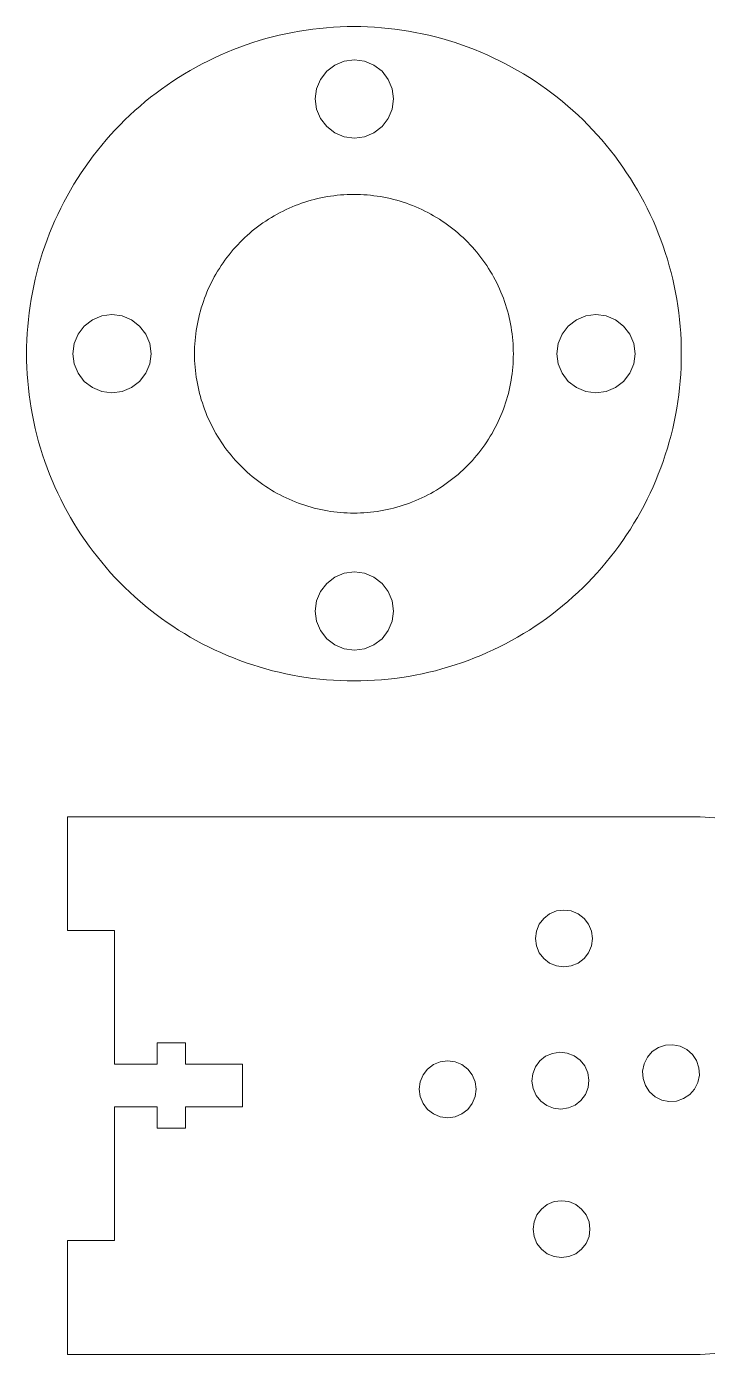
# Model space of a CAD drawing. Extents: x -21 to 705, y 870 to 3200.
# Drawn here: x 197.2 to 245.1, y 2766.6 to 2859.9 of the extents above; entities that cross this region are included whole.
import ezdxf

# ---------------------------------------------------------------- set-up
doc = ezdxf.new("R2010")
doc.units = 0
doc.layers.add('Layer0', color=7, linetype='BYLAYER', lineweight=5)

msp = doc.modelspace()

# ---------------------------------------------------------------- linework, layer by layer
at = {"layer": 'Layer0'}
for p, q in [((214.512, 2859.221), (214.046, 2859.096)), ((214.979, 2859.336), (214.512, 2859.221)), ((215.449, 2859.441), (214.979, 2859.336)), ((215.922, 2859.536), (215.449, 2859.441)), ((216.396, 2859.622), (215.922, 2859.536)), ((216.872, 2859.697), (216.396, 2859.622)), ((217.349, 2859.762), (216.872, 2859.697)), ((217.827, 2859.818), (217.349, 2859.762)), ((218.307, 2859.863), (217.827, 2859.818)), ((218.787, 2859.898), (218.307, 2859.863)), ((219.268, 2859.924), (218.787, 2859.898)), ((219.75, 2859.939), (219.268, 2859.924)), ((220.231, 2859.944), (219.75, 2859.939)), ((220.713, 2859.939), (220.231, 2859.944)), ((221.195, 2859.924), (220.713, 2859.939)), ((221.676, 2859.898), (221.195, 2859.924)), ((222.156, 2859.863), (221.676, 2859.898)), ((222.636, 2859.818), (222.156, 2859.863)), ((223.114, 2859.762), (222.636, 2859.818)), ((223.591, 2859.697), (223.114, 2859.762)), ((224.067, 2859.622), (223.591, 2859.697)), ((224.541, 2859.536), (224.067, 2859.622)), ((225.013, 2859.441), (224.541, 2859.536)), ((225.484, 2859.336), (225.013, 2859.441)), ((225.951, 2859.221), (225.484, 2859.336)), ((226.417, 2859.096), (225.951, 2859.221)), ((211.765, 2858.329), (211.319, 2858.147)), ((212.214, 2858.501), (211.765, 2858.329)), ((212.668, 2858.664), (212.214, 2858.501)), ((213.124, 2858.818), (212.668, 2858.664)), ((213.584, 2858.962), (213.124, 2858.818)), ((214.046, 2859.096), (213.584, 2858.962)), ((226.879, 2858.962), (226.417, 2859.096)), ((227.339, 2858.818), (226.879, 2858.962)), ((227.795, 2858.664), (227.339, 2858.818)), ((228.249, 2858.501), (227.795, 2858.664)), ((228.698, 2858.329), (228.249, 2858.501)), ((229.144, 2858.147), (228.698, 2858.329)), ((209.576, 2857.326), (209.151, 2857.099)), ((210.005, 2857.545), (209.576, 2857.326)), ((210.439, 2857.755), (210.005, 2857.545)), ((210.877, 2857.955), (210.439, 2857.755)), ((211.319, 2858.147), (210.877, 2857.955)), ((219.553, 2857.51), (218.89, 2857.235)), ((220.265, 2857.604), (219.553, 2857.51)), ((220.977, 2857.51), (220.265, 2857.604)), ((221.64, 2857.235), (220.977, 2857.51)), ((229.586, 2857.955), (229.144, 2858.147)), ((230.024, 2857.755), (229.586, 2857.955)), ((230.458, 2857.545), (230.024, 2857.755)), ((230.887, 2857.326), (230.458, 2857.545)), ((231.312, 2857.099), (230.887, 2857.326)), ((207.907, 2856.363), (207.503, 2856.101)), ((208.317, 2856.617), (207.907, 2856.363)), ((208.731, 2856.862), (208.317, 2856.617)), ((209.151, 2857.099), (208.731, 2856.862)), ((218.321, 2856.798), (217.884, 2856.229)), ((218.89, 2857.235), (218.321, 2856.798)), ((222.21, 2856.798), (221.64, 2857.235)), ((222.647, 2856.229), (222.21, 2856.798)), ((231.731, 2856.862), (231.312, 2857.099)), ((232.146, 2856.617), (231.731, 2856.862)), ((232.555, 2856.363), (232.146, 2856.617)), ((232.959, 2856.101), (232.555, 2856.363)), ((206.712, 2855.551), (206.326, 2855.264)), ((207.105, 2855.83), (206.712, 2855.551)), ((207.503, 2856.101), (207.105, 2855.83)), ((217.609, 2855.565), (217.515, 2854.854)), ((217.884, 2856.229), (217.609, 2855.565)), ((222.922, 2855.565), (222.647, 2856.229)), ((223.015, 2854.854), (222.922, 2855.565)), ((233.358, 2855.83), (232.959, 2856.101)), ((233.751, 2855.551), (233.358, 2855.83)), ((234.137, 2855.264), (233.751, 2855.551)), ((205.571, 2854.665), (205.203, 2854.355)), ((205.945, 2854.969), (205.571, 2854.665)), ((206.326, 2855.264), (205.945, 2854.969)), ((217.515, 2854.854), (217.609, 2854.142)), ((222.922, 2854.142), (223.015, 2854.854)), ((234.518, 2854.969), (234.137, 2855.264)), ((234.892, 2854.665), (234.518, 2854.969)), ((235.26, 2854.355), (234.892, 2854.665)), ((204.487, 2853.71), (204.139, 2853.377)), ((204.841, 2854.036), (204.487, 2853.71)), ((205.203, 2854.355), (204.841, 2854.036)), ((217.609, 2854.142), (217.884, 2853.479)), ((222.647, 2853.479), (222.922, 2854.142)), ((235.621, 2854.036), (235.26, 2854.355)), ((235.976, 2853.71), (235.621, 2854.036)), ((236.324, 2853.377), (235.976, 2853.71)), ((203.465, 2852.688), (203.139, 2852.334)), ((203.799, 2853.036), (203.465, 2852.688)), ((204.139, 2853.377), (203.799, 2853.036)), ((217.884, 2853.479), (218.321, 2852.909)), ((218.321, 2852.909), (218.89, 2852.472)), ((221.64, 2852.472), (222.21, 2852.909)), ((222.21, 2852.909), (222.647, 2853.479)), ((236.664, 2853.036), (236.324, 2853.377)), ((236.998, 2852.688), (236.664, 2853.036)), ((237.324, 2852.334), (236.998, 2852.688)), ((202.821, 2851.972), (202.51, 2851.604)), ((203.139, 2852.334), (202.821, 2851.972)), ((218.89, 2852.472), (219.553, 2852.197)), ((219.553, 2852.197), (220.265, 2852.104)), ((220.265, 2852.104), (220.977, 2852.197)), ((220.977, 2852.197), (221.64, 2852.472)), ((237.642, 2851.972), (237.324, 2852.334)), ((237.953, 2851.604), (237.642, 2851.972)), ((201.911, 2850.849), (201.624, 2850.463)), ((202.207, 2851.23), (201.911, 2850.849)), ((202.51, 2851.604), (202.207, 2851.23)), ((238.256, 2851.23), (237.953, 2851.604)), ((238.552, 2850.849), (238.256, 2851.23)), ((238.839, 2850.463), (238.552, 2850.849)), ((201.345, 2850.07), (201.074, 2849.672)), ((201.624, 2850.463), (201.345, 2850.07)), ((239.118, 2850.07), (238.839, 2850.463)), ((239.389, 2849.672), (239.118, 2850.07)), ((200.558, 2848.858), (200.313, 2848.444)), ((200.812, 2849.268), (200.558, 2848.858)), ((201.074, 2849.672), (200.812, 2849.268)), ((239.651, 2849.268), (239.389, 2849.672)), ((239.905, 2848.858), (239.651, 2849.268)), ((240.15, 2848.444), (239.905, 2848.858)), ((200.076, 2848.024), (199.849, 2847.6)), ((200.313, 2848.444), (200.076, 2848.024)), ((218.133, 2847.945), (217.903, 2847.899)), ((218.364, 2847.987), (218.133, 2847.945)), ((218.595, 2848.024), (218.364, 2847.987)), ((218.828, 2848.055), (218.595, 2848.024)), ((219.061, 2848.082), (218.828, 2848.055)), ((219.294, 2848.104), (219.061, 2848.082)), ((219.528, 2848.122), (219.294, 2848.104)), ((219.762, 2848.134), (219.528, 2848.122)), ((219.997, 2848.141), (219.762, 2848.134)), ((220.231, 2848.144), (219.997, 2848.141)), ((220.466, 2848.141), (220.231, 2848.144)), ((220.7, 2848.134), (220.466, 2848.141)), ((220.935, 2848.122), (220.7, 2848.134)), ((221.169, 2848.104), (220.935, 2848.122)), ((221.402, 2848.082), (221.169, 2848.104)), ((221.635, 2848.055), (221.402, 2848.082)), ((221.868, 2848.024), (221.635, 2848.055)), ((222.099, 2847.987), (221.868, 2848.024)), ((222.33, 2847.945), (222.099, 2847.987)), ((222.56, 2847.899), (222.33, 2847.945)), ((240.387, 2848.024), (240.15, 2848.444)), ((240.614, 2847.6), (240.387, 2848.024)), ((199.63, 2847.17), (199.42, 2846.737)), ((199.849, 2847.6), (199.63, 2847.17)), ((215.463, 2847.078), (215.252, 2846.976)), ((215.676, 2847.175), (215.463, 2847.078)), ((215.891, 2847.269), (215.676, 2847.175)), ((216.108, 2847.357), (215.891, 2847.269)), ((216.327, 2847.441), (216.108, 2847.357)), ((216.548, 2847.521), (216.327, 2847.441)), ((216.77, 2847.596), (216.548, 2847.521)), ((216.994, 2847.666), (216.77, 2847.596)), ((217.22, 2847.731), (216.994, 2847.666)), ((217.446, 2847.792), (217.22, 2847.731)), ((217.674, 2847.848), (217.446, 2847.792)), ((217.903, 2847.899), (217.674, 2847.848)), ((222.789, 2847.848), (222.56, 2847.899)), ((223.017, 2847.792), (222.789, 2847.848)), ((223.243, 2847.731), (223.017, 2847.792)), ((223.469, 2847.666), (223.243, 2847.731)), ((223.692, 2847.596), (223.469, 2847.666)), ((223.915, 2847.521), (223.692, 2847.596)), ((224.135, 2847.441), (223.915, 2847.521)), ((224.354, 2847.357), (224.135, 2847.441)), ((224.572, 2847.269), (224.354, 2847.357)), ((224.787, 2847.175), (224.572, 2847.269)), ((225, 2847.078), (224.787, 2847.175)), ((225.211, 2846.976), (225, 2847.078)), ((240.833, 2847.17), (240.614, 2847.6)), ((241.042, 2846.737), (240.833, 2847.17)), ((199.22, 2846.299), (199.029, 2845.857)), ((199.42, 2846.737), (199.22, 2846.299)), ((213.839, 2846.141), (213.648, 2846.005)), ((214.033, 2846.272), (213.839, 2846.141)), ((214.23, 2846.4), (214.033, 2846.272)), ((214.43, 2846.524), (214.23, 2846.4)), ((214.631, 2846.643), (214.43, 2846.524)), ((214.836, 2846.758), (214.631, 2846.643)), ((215.043, 2846.869), (214.836, 2846.758)), ((215.252, 2846.976), (215.043, 2846.869)), ((225.42, 2846.869), (225.211, 2846.976)), ((225.627, 2846.758), (225.42, 2846.869)), ((225.831, 2846.643), (225.627, 2846.758)), ((226.033, 2846.524), (225.831, 2846.643)), ((226.233, 2846.4), (226.033, 2846.524)), ((226.429, 2846.272), (226.233, 2846.4)), ((226.623, 2846.141), (226.429, 2846.272)), ((226.815, 2846.005), (226.623, 2846.141)), ((241.243, 2846.299), (241.042, 2846.737)), ((241.434, 2845.857), (241.243, 2846.299)), ((198.847, 2845.411), (198.674, 2844.961)), ((199.029, 2845.857), (198.847, 2845.411)), ((212.737, 2845.267), (212.565, 2845.108)), ((212.913, 2845.422), (212.737, 2845.267)), ((213.092, 2845.573), (212.913, 2845.422)), ((213.275, 2845.721), (213.092, 2845.573)), ((213.46, 2845.865), (213.275, 2845.721)), ((213.648, 2846.005), (213.46, 2845.865)), ((227.003, 2845.865), (226.815, 2846.005)), ((227.188, 2845.721), (227.003, 2845.865)), ((227.371, 2845.573), (227.188, 2845.721)), ((227.55, 2845.422), (227.371, 2845.573)), ((227.726, 2845.267), (227.55, 2845.422)), ((227.898, 2845.108), (227.726, 2845.267)), ((241.616, 2845.411), (241.434, 2845.857)), ((241.789, 2844.961), (241.616, 2845.411)), ((198.511, 2844.508), (198.357, 2844.051)), ((198.674, 2844.961), (198.511, 2844.508)), ((211.753, 2844.262), (211.602, 2844.083)), ((211.908, 2844.438), (211.753, 2844.262)), ((212.067, 2844.611), (211.908, 2844.438)), ((212.229, 2844.78), (212.067, 2844.611)), ((212.395, 2844.946), (212.229, 2844.78)), ((212.565, 2845.108), (212.395, 2844.946)), ((228.068, 2844.946), (227.898, 2845.108)), ((228.234, 2844.78), (228.068, 2844.946)), ((228.396, 2844.611), (228.234, 2844.78)), ((228.555, 2844.438), (228.396, 2844.611)), ((228.71, 2844.262), (228.555, 2844.438)), ((228.861, 2844.083), (228.71, 2844.262)), ((241.952, 2844.508), (241.789, 2844.961)), ((242.106, 2844.051), (241.952, 2844.508)), ((198.213, 2843.591), (198.079, 2843.129)), ((198.357, 2844.051), (198.213, 2843.591)), ((211.035, 2843.336), (210.903, 2843.142)), ((211.17, 2843.527), (211.035, 2843.336)), ((211.31, 2843.715), (211.17, 2843.527)), ((211.454, 2843.901), (211.31, 2843.715)), ((211.602, 2844.083), (211.454, 2843.901)), ((229.009, 2843.901), (228.861, 2844.083)), ((229.153, 2843.715), (229.009, 2843.901)), ((229.292, 2843.527), (229.153, 2843.715)), ((229.428, 2843.336), (229.292, 2843.527)), ((229.56, 2843.142), (229.428, 2843.336)), ((242.25, 2843.591), (242.106, 2844.051)), ((242.384, 2843.129), (242.25, 2843.591)), ((197.954, 2842.664), (197.839, 2842.196)), ((198.079, 2843.129), (197.954, 2842.664)), ((210.417, 2842.339), (210.306, 2842.133)), ((210.532, 2842.544), (210.417, 2842.339)), ((210.651, 2842.746), (210.532, 2842.544)), ((210.775, 2842.945), (210.651, 2842.746)), ((210.903, 2843.142), (210.775, 2842.945)), ((229.688, 2842.945), (229.56, 2843.142)), ((229.812, 2842.746), (229.688, 2842.945)), ((229.931, 2842.544), (229.812, 2842.746)), ((230.046, 2842.339), (229.931, 2842.544)), ((230.157, 2842.133), (230.046, 2842.339)), ((242.509, 2842.664), (242.384, 2843.129)), ((242.624, 2842.196), (242.509, 2842.664)), ((197.734, 2841.726), (197.639, 2841.253)), ((197.839, 2842.196), (197.734, 2841.726)), ((210, 2841.499), (209.907, 2841.284)), ((210.097, 2841.712), (210, 2841.499)), ((210.199, 2841.924), (210.097, 2841.712)), ((210.306, 2842.133), (210.199, 2841.924)), ((230.263, 2841.924), (230.157, 2842.133)), ((230.366, 2841.712), (230.263, 2841.924)), ((230.463, 2841.499), (230.366, 2841.712)), ((230.556, 2841.284), (230.463, 2841.499)), ((242.729, 2841.726), (242.624, 2842.196)), ((242.824, 2841.253), (242.729, 2841.726)), ((197.554, 2840.779), (197.478, 2840.304)), ((197.639, 2841.253), (197.554, 2840.779)), ((209.654, 2840.627), (209.58, 2840.405)), ((209.734, 2840.848), (209.654, 2840.627)), ((209.818, 2841.067), (209.734, 2840.848)), ((209.907, 2841.284), (209.818, 2841.067)), ((230.645, 2841.067), (230.556, 2841.284)), ((230.729, 2840.848), (230.645, 2841.067)), ((230.808, 2840.627), (230.729, 2840.848)), ((230.883, 2840.405), (230.808, 2840.627)), ((242.909, 2840.779), (242.824, 2841.253)), ((242.985, 2840.304), (242.909, 2840.779)), ((197.413, 2839.826), (197.357, 2839.348)), ((197.478, 2840.304), (197.413, 2839.826)), ((202.52, 2839.6), (201.856, 2839.325)), ((203.231, 2839.694), (202.52, 2839.6)), ((203.943, 2839.6), (203.231, 2839.694)), ((204.606, 2839.325), (203.943, 2839.6)), ((209.383, 2839.729), (209.327, 2839.501)), ((209.444, 2839.956), (209.383, 2839.729)), ((209.509, 2840.181), (209.444, 2839.956)), ((209.58, 2840.405), (209.509, 2840.181)), ((230.953, 2840.181), (230.883, 2840.405)), ((231.019, 2839.956), (230.953, 2840.181)), ((231.08, 2839.729), (231.019, 2839.956)), ((231.136, 2839.501), (231.08, 2839.729)), ((236.52, 2839.6), (235.856, 2839.325)), ((237.231, 2839.694), (236.52, 2839.6)), ((237.943, 2839.6), (237.231, 2839.694)), ((238.606, 2839.325), (237.943, 2839.6)), ((243.05, 2839.826), (242.985, 2840.304)), ((243.105, 2839.348), (243.05, 2839.826)), ((197.312, 2838.868), (197.277, 2838.388)), ((197.357, 2839.348), (197.312, 2838.868)), ((201.287, 2838.888), (200.85, 2838.319)), ((201.856, 2839.325), (201.287, 2838.888)), ((205.176, 2838.888), (204.606, 2839.325)), ((205.613, 2838.319), (205.176, 2838.888)), ((209.152, 2838.58), (209.12, 2838.347)), ((209.188, 2838.812), (209.152, 2838.58)), ((209.23, 2839.042), (209.188, 2838.812)), ((209.276, 2839.272), (209.23, 2839.042)), ((209.327, 2839.501), (209.276, 2839.272)), ((231.187, 2839.272), (231.136, 2839.501)), ((231.233, 2839.042), (231.187, 2839.272)), ((231.275, 2838.812), (231.233, 2839.042)), ((231.311, 2838.58), (231.275, 2838.812)), ((231.343, 2838.347), (231.311, 2838.58)), ((235.287, 2838.888), (234.85, 2838.319)), ((235.856, 2839.325), (235.287, 2838.888)), ((239.176, 2838.888), (238.606, 2839.325)), ((239.613, 2838.319), (239.176, 2838.888)), ((243.151, 2838.868), (243.105, 2839.348)), ((243.186, 2838.388), (243.151, 2838.868)), ((197.252, 2837.907), (197.237, 2837.425)), ((197.277, 2838.388), (197.252, 2837.907)), ((200.575, 2837.655), (200.481, 2836.944)), ((200.85, 2838.319), (200.575, 2837.655)), ((205.888, 2837.655), (205.613, 2838.319)), ((205.981, 2836.944), (205.888, 2837.655)), ((209.054, 2837.647), (209.041, 2837.413)), ((209.071, 2837.881), (209.054, 2837.647)), ((209.093, 2838.114), (209.071, 2837.881)), ((209.12, 2838.347), (209.093, 2838.114)), ((231.37, 2838.114), (231.343, 2838.347)), ((231.392, 2837.881), (231.37, 2838.114)), ((231.409, 2837.647), (231.392, 2837.881)), ((231.422, 2837.413), (231.409, 2837.647)), ((234.575, 2837.655), (234.481, 2836.944)), ((234.85, 2838.319), (234.575, 2837.655)), ((239.888, 2837.655), (239.613, 2838.319)), ((239.981, 2836.944), (239.888, 2837.655)), ((243.211, 2837.907), (243.186, 2838.388)), ((243.226, 2837.425), (243.211, 2837.907)), ((197.237, 2837.425), (197.231, 2836.944)), ((197.231, 2836.944), (197.237, 2836.462)), ((200.481, 2836.944), (200.575, 2836.232)), ((205.888, 2836.232), (205.981, 2836.944)), ((209.034, 2837.178), (209.031, 2836.944)), ((209.031, 2836.944), (209.034, 2836.709)), ((209.041, 2837.413), (209.034, 2837.178)), ((209.034, 2836.709), (209.041, 2836.475)), ((231.429, 2837.178), (231.422, 2837.413)), ((231.422, 2836.475), (231.429, 2836.709)), ((231.431, 2836.944), (231.429, 2837.178)), ((231.429, 2836.709), (231.431, 2836.944)), ((234.481, 2836.944), (234.575, 2836.232)), ((239.888, 2836.232), (239.981, 2836.944)), ((243.231, 2836.944), (243.226, 2837.425)), ((243.226, 2836.462), (243.231, 2836.944)), ((197.237, 2836.462), (197.252, 2835.981)), ((197.252, 2835.981), (197.277, 2835.5)), ((200.575, 2836.232), (200.85, 2835.569)), ((205.613, 2835.569), (205.888, 2836.232)), ((209.041, 2836.475), (209.054, 2836.24)), ((209.054, 2836.24), (209.071, 2836.007)), ((209.071, 2836.007), (209.093, 2835.773)), ((231.37, 2835.773), (231.392, 2836.007)), ((231.392, 2836.007), (231.409, 2836.24)), ((231.409, 2836.24), (231.422, 2836.475)), ((234.575, 2836.232), (234.85, 2835.569)), ((239.613, 2835.569), (239.888, 2836.232)), ((243.186, 2835.5), (243.211, 2835.981)), ((243.211, 2835.981), (243.226, 2836.462)), ((197.277, 2835.5), (197.312, 2835.019)), ((197.312, 2835.019), (197.357, 2834.54)), ((200.85, 2835.569), (201.287, 2834.999)), ((201.287, 2834.999), (201.856, 2834.562)), ((204.606, 2834.562), (205.176, 2834.999)), ((205.176, 2834.999), (205.613, 2835.569)), ((209.093, 2835.773), (209.12, 2835.54)), ((209.12, 2835.54), (209.152, 2835.308)), ((209.152, 2835.308), (209.188, 2835.076)), ((209.188, 2835.076), (209.23, 2834.845)), ((209.23, 2834.845), (209.276, 2834.615)), ((231.187, 2834.615), (231.233, 2834.845)), ((231.233, 2834.845), (231.275, 2835.076)), ((231.275, 2835.076), (231.311, 2835.308)), ((231.311, 2835.308), (231.343, 2835.54)), ((231.343, 2835.54), (231.37, 2835.773)), ((234.85, 2835.569), (235.287, 2834.999)), ((235.287, 2834.999), (235.856, 2834.562)), ((238.606, 2834.562), (239.176, 2834.999)), ((239.176, 2834.999), (239.613, 2835.569)), ((243.105, 2834.54), (243.151, 2835.019)), ((243.151, 2835.019), (243.186, 2835.5)), ((197.357, 2834.54), (197.413, 2834.061)), ((197.413, 2834.061), (197.478, 2833.584)), ((201.856, 2834.562), (202.52, 2834.287)), ((202.52, 2834.287), (203.231, 2834.194)), ((203.231, 2834.194), (203.943, 2834.287)), ((203.943, 2834.287), (204.606, 2834.562)), ((209.276, 2834.615), (209.327, 2834.386)), ((209.327, 2834.386), (209.383, 2834.158)), ((209.383, 2834.158), (209.444, 2833.932)), ((209.444, 2833.932), (209.509, 2833.707)), ((230.953, 2833.707), (231.019, 2833.932)), ((231.019, 2833.932), (231.08, 2834.158)), ((231.08, 2834.158), (231.136, 2834.386)), ((231.136, 2834.386), (231.187, 2834.615)), ((235.856, 2834.562), (236.52, 2834.287)), ((236.52, 2834.287), (237.231, 2834.194)), ((237.231, 2834.194), (237.943, 2834.287)), ((237.943, 2834.287), (238.606, 2834.562)), ((242.985, 2833.584), (243.05, 2834.061)), ((243.05, 2834.061), (243.105, 2834.54)), ((197.478, 2833.584), (197.554, 2833.108)), ((197.554, 2833.108), (197.639, 2832.634)), ((209.509, 2833.707), (209.58, 2833.483)), ((209.58, 2833.483), (209.654, 2833.26)), ((209.654, 2833.26), (209.734, 2833.04)), ((209.734, 2833.04), (209.818, 2832.821)), ((230.645, 2832.821), (230.729, 2833.04)), ((230.729, 2833.04), (230.808, 2833.26)), ((230.808, 2833.26), (230.883, 2833.483)), ((230.883, 2833.483), (230.953, 2833.707)), ((242.824, 2832.634), (242.909, 2833.108)), ((242.909, 2833.108), (242.985, 2833.584)), ((197.639, 2832.634), (197.734, 2832.162)), ((197.734, 2832.162), (197.839, 2831.692)), ((209.818, 2832.821), (209.907, 2832.604)), ((209.907, 2832.604), (210, 2832.388)), ((210, 2832.388), (210.097, 2832.175)), ((210.097, 2832.175), (210.199, 2831.964)), ((230.263, 2831.964), (230.366, 2832.175)), ((230.366, 2832.175), (230.463, 2832.388)), ((230.463, 2832.388), (230.556, 2832.604)), ((230.556, 2832.604), (230.645, 2832.821)), ((242.624, 2831.692), (242.729, 2832.162)), ((242.729, 2832.162), (242.824, 2832.634)), ((197.839, 2831.692), (197.954, 2831.224)), ((197.954, 2831.224), (198.079, 2830.759)), ((210.199, 2831.964), (210.306, 2831.755)), ((210.306, 2831.755), (210.417, 2831.548)), ((210.417, 2831.548), (210.532, 2831.344)), ((210.532, 2831.344), (210.651, 2831.142)), ((210.651, 2831.142), (210.775, 2830.942)), ((229.688, 2830.942), (229.812, 2831.142)), ((229.812, 2831.142), (229.931, 2831.344)), ((229.931, 2831.344), (230.046, 2831.548)), ((230.046, 2831.548), (230.157, 2831.755)), ((230.157, 2831.755), (230.263, 2831.964)), ((242.384, 2830.759), (242.509, 2831.224)), ((242.509, 2831.224), (242.624, 2831.692)), ((198.079, 2830.759), (198.213, 2830.296)), ((198.213, 2830.296), (198.357, 2829.836)), ((210.775, 2830.942), (210.903, 2830.746)), ((210.903, 2830.746), (211.035, 2830.552)), ((211.035, 2830.552), (211.17, 2830.36)), ((211.17, 2830.36), (211.31, 2830.172)), ((229.153, 2830.172), (229.292, 2830.36)), ((229.292, 2830.36), (229.428, 2830.552)), ((229.428, 2830.552), (229.56, 2830.746)), ((229.56, 2830.746), (229.688, 2830.942)), ((242.106, 2829.836), (242.25, 2830.296)), ((242.25, 2830.296), (242.384, 2830.759)), ((198.357, 2829.836), (198.511, 2829.38)), ((198.511, 2829.38), (198.674, 2828.927)), ((211.31, 2830.172), (211.454, 2829.987)), ((211.454, 2829.987), (211.602, 2829.805)), ((211.602, 2829.805), (211.753, 2829.625)), ((211.753, 2829.625), (211.908, 2829.449)), ((211.908, 2829.449), (212.067, 2829.277)), ((212.067, 2829.277), (212.229, 2829.107)), ((228.234, 2829.107), (228.396, 2829.277)), ((228.396, 2829.277), (228.555, 2829.449)), ((228.555, 2829.449), (228.71, 2829.625)), ((228.71, 2829.625), (228.861, 2829.805)), ((228.861, 2829.805), (229.009, 2829.987)), ((229.009, 2829.987), (229.153, 2830.172)), ((241.789, 2828.927), (241.952, 2829.38)), ((241.952, 2829.38), (242.106, 2829.836)), ((198.674, 2828.927), (198.847, 2828.477)), ((198.847, 2828.477), (199.029, 2828.031)), ((212.229, 2829.107), (212.395, 2828.942)), ((212.395, 2828.942), (212.565, 2828.779)), ((212.565, 2828.779), (212.737, 2828.62)), ((212.737, 2828.62), (212.913, 2828.465)), ((212.913, 2828.465), (213.092, 2828.314)), ((213.092, 2828.314), (213.275, 2828.166)), ((227.188, 2828.166), (227.371, 2828.314)), ((227.371, 2828.314), (227.55, 2828.465)), ((227.55, 2828.465), (227.726, 2828.62)), ((227.726, 2828.62), (227.898, 2828.779)), ((227.898, 2828.779), (228.068, 2828.942)), ((228.068, 2828.942), (228.234, 2829.107)), ((241.434, 2828.031), (241.616, 2828.477)), ((241.616, 2828.477), (241.789, 2828.927)), ((199.029, 2828.031), (199.22, 2827.589)), ((199.22, 2827.589), (199.42, 2827.151)), ((213.275, 2828.166), (213.46, 2828.023)), ((213.46, 2828.023), (213.648, 2827.883)), ((213.648, 2827.883), (213.839, 2827.747)), ((213.839, 2827.747), (214.033, 2827.615)), ((214.033, 2827.615), (214.23, 2827.487)), ((214.23, 2827.487), (214.43, 2827.364)), ((226.033, 2827.364), (226.233, 2827.487)), ((226.233, 2827.487), (226.429, 2827.615)), ((226.429, 2827.615), (226.623, 2827.747)), ((226.623, 2827.747), (226.815, 2827.883)), ((226.815, 2827.883), (227.003, 2828.023)), ((227.003, 2828.023), (227.188, 2828.166)), ((241.042, 2827.151), (241.243, 2827.589)), ((241.243, 2827.589), (241.434, 2828.031)), ((199.42, 2827.151), (199.63, 2826.717)), ((199.63, 2826.717), (199.849, 2826.288)), ((214.43, 2827.364), (214.631, 2827.244)), ((214.631, 2827.244), (214.836, 2827.129)), ((214.836, 2827.129), (215.043, 2827.018)), ((215.043, 2827.018), (215.252, 2826.912)), ((215.252, 2826.912), (215.463, 2826.81)), ((215.463, 2826.81), (215.676, 2826.712)), ((215.676, 2826.712), (215.891, 2826.619)), ((215.891, 2826.619), (216.108, 2826.53)), ((216.108, 2826.53), (216.327, 2826.446)), ((216.327, 2826.446), (216.548, 2826.367)), ((223.915, 2826.367), (224.135, 2826.446)), ((224.135, 2826.446), (224.354, 2826.53)), ((224.354, 2826.53), (224.572, 2826.619)), ((224.572, 2826.619), (224.787, 2826.712)), ((224.787, 2826.712), (225, 2826.81)), ((225, 2826.81), (225.211, 2826.912)), ((225.211, 2826.912), (225.42, 2827.018)), ((225.42, 2827.018), (225.627, 2827.129)), ((225.627, 2827.129), (225.831, 2827.244)), ((225.831, 2827.244), (226.033, 2827.364)), ((240.614, 2826.288), (240.833, 2826.717)), ((240.833, 2826.717), (241.042, 2827.151)), ((199.849, 2826.288), (200.076, 2825.863)), ((200.076, 2825.863), (200.313, 2825.444)), ((216.548, 2826.367), (216.77, 2826.292)), ((216.77, 2826.292), (216.994, 2826.222)), ((216.994, 2826.222), (217.22, 2826.156)), ((217.22, 2826.156), (217.446, 2826.096)), ((217.446, 2826.096), (217.674, 2826.04)), ((217.674, 2826.04), (217.903, 2825.988)), ((217.903, 2825.988), (218.133, 2825.942)), ((218.133, 2825.942), (218.364, 2825.901)), ((218.364, 2825.901), (218.595, 2825.864)), ((218.595, 2825.864), (218.828, 2825.832)), ((218.828, 2825.832), (219.061, 2825.805)), ((219.061, 2825.805), (219.294, 2825.783)), ((219.294, 2825.783), (219.528, 2825.766)), ((219.528, 2825.766), (219.762, 2825.754)), ((219.762, 2825.754), (219.997, 2825.746)), ((219.997, 2825.746), (220.231, 2825.744)), ((220.231, 2825.744), (220.466, 2825.746)), ((220.466, 2825.746), (220.7, 2825.754)), ((220.7, 2825.754), (220.935, 2825.766)), ((220.935, 2825.766), (221.169, 2825.783)), ((221.169, 2825.783), (221.402, 2825.805)), ((221.402, 2825.805), (221.635, 2825.832)), ((221.635, 2825.832), (221.868, 2825.864)), ((221.868, 2825.864), (222.099, 2825.901)), ((222.099, 2825.901), (222.33, 2825.942)), ((222.33, 2825.942), (222.56, 2825.988)), ((222.56, 2825.988), (222.789, 2826.04)), ((222.789, 2826.04), (223.017, 2826.096)), ((223.017, 2826.096), (223.243, 2826.156)), ((223.243, 2826.156), (223.469, 2826.222)), ((223.469, 2826.222), (223.692, 2826.292)), ((223.692, 2826.292), (223.915, 2826.367)), ((240.15, 2825.444), (240.387, 2825.863)), ((240.387, 2825.863), (240.614, 2826.288)), ((200.313, 2825.444), (200.558, 2825.029)), ((200.558, 2825.029), (200.812, 2824.62)), ((200.812, 2824.62), (201.074, 2824.216)), ((239.389, 2824.216), (239.651, 2824.62)), ((239.651, 2824.62), (239.905, 2825.029)), ((239.905, 2825.029), (240.15, 2825.444)), ((201.074, 2824.216), (201.345, 2823.817)), ((201.345, 2823.817), (201.624, 2823.425)), ((238.839, 2823.425), (239.118, 2823.817)), ((239.118, 2823.817), (239.389, 2824.216)), ((201.624, 2823.425), (201.911, 2823.038)), ((201.911, 2823.038), (202.207, 2822.657)), ((238.256, 2822.657), (238.552, 2823.038)), ((238.552, 2823.038), (238.839, 2823.425)), ((202.207, 2822.657), (202.51, 2822.283)), ((202.51, 2822.283), (202.821, 2821.915)), ((202.821, 2821.915), (203.139, 2821.554)), ((237.324, 2821.554), (237.642, 2821.915)), ((237.642, 2821.915), (237.953, 2822.283)), ((237.953, 2822.283), (238.256, 2822.657)), ((203.139, 2821.554), (203.465, 2821.199)), ((203.465, 2821.199), (203.799, 2820.851)), ((203.799, 2820.851), (204.139, 2820.511)), ((218.89, 2821.235), (218.321, 2820.798)), ((219.553, 2821.51), (218.89, 2821.235)), ((220.265, 2821.604), (219.553, 2821.51)), ((220.977, 2821.51), (220.265, 2821.604)), ((221.64, 2821.235), (220.977, 2821.51)), ((222.21, 2820.798), (221.64, 2821.235)), ((236.324, 2820.511), (236.664, 2820.851)), ((236.664, 2820.851), (236.998, 2821.199)), ((236.998, 2821.199), (237.324, 2821.554)), ((204.139, 2820.511), (204.487, 2820.177)), ((204.487, 2820.177), (204.841, 2819.851)), ((217.884, 2820.229), (217.609, 2819.565)), ((218.321, 2820.798), (217.884, 2820.229)), ((222.647, 2820.229), (222.21, 2820.798)), ((222.922, 2819.565), (222.647, 2820.229)), ((235.621, 2819.851), (235.976, 2820.177)), ((235.976, 2820.177), (236.324, 2820.511)), ((204.841, 2819.851), (205.203, 2819.533)), ((205.203, 2819.533), (205.571, 2819.222)), ((205.571, 2819.222), (205.945, 2818.919)), ((217.609, 2819.565), (217.515, 2818.854)), ((223.015, 2818.854), (222.922, 2819.565)), ((234.518, 2818.919), (234.892, 2819.222)), ((234.892, 2819.222), (235.26, 2819.533)), ((235.26, 2819.533), (235.621, 2819.851)), ((205.945, 2818.919), (206.326, 2818.624)), ((206.326, 2818.624), (206.712, 2818.336)), ((206.712, 2818.336), (207.105, 2818.057)), ((207.105, 2818.057), (207.503, 2817.787)), ((217.515, 2818.854), (217.609, 2818.142)), ((217.609, 2818.142), (217.884, 2817.479)), ((222.647, 2817.479), (222.922, 2818.142)), ((222.922, 2818.142), (223.015, 2818.854)), ((232.959, 2817.787), (233.358, 2818.057)), ((233.358, 2818.057), (233.751, 2818.336)), ((233.751, 2818.336), (234.137, 2818.624)), ((234.137, 2818.624), (234.518, 2818.919)), ((207.503, 2817.787), (207.907, 2817.524)), ((207.907, 2817.524), (208.317, 2817.27)), ((208.317, 2817.27), (208.731, 2817.025)), ((217.884, 2817.479), (218.321, 2816.909)), ((222.21, 2816.909), (222.647, 2817.479)), ((231.731, 2817.025), (232.146, 2817.27)), ((232.146, 2817.27), (232.555, 2817.524)), ((232.555, 2817.524), (232.959, 2817.787)), ((208.731, 2817.025), (209.151, 2816.789)), ((209.151, 2816.789), (209.576, 2816.561)), ((209.576, 2816.561), (210.005, 2816.342)), ((210.005, 2816.342), (210.439, 2816.133)), ((218.321, 2816.909), (218.89, 2816.472)), ((218.89, 2816.472), (219.553, 2816.197)), ((219.553, 2816.197), (220.265, 2816.104)), ((220.265, 2816.104), (220.977, 2816.197)), ((220.977, 2816.197), (221.64, 2816.472)), ((221.64, 2816.472), (222.21, 2816.909)), ((230.024, 2816.133), (230.458, 2816.342)), ((230.458, 2816.342), (230.887, 2816.561)), ((230.887, 2816.561), (231.312, 2816.789)), ((231.312, 2816.789), (231.731, 2817.025)), ((210.439, 2816.133), (210.877, 2815.932)), ((210.877, 2815.932), (211.319, 2815.741)), ((211.319, 2815.741), (211.765, 2815.559)), ((211.765, 2815.559), (212.214, 2815.386)), ((212.214, 2815.386), (212.668, 2815.223)), ((227.795, 2815.223), (228.249, 2815.386)), ((228.249, 2815.386), (228.698, 2815.559)), ((228.698, 2815.559), (229.144, 2815.741)), ((229.144, 2815.741), (229.586, 2815.932)), ((229.586, 2815.932), (230.024, 2816.133)), ((212.668, 2815.223), (213.124, 2815.069)), ((213.124, 2815.069), (213.584, 2814.925)), ((213.584, 2814.925), (214.046, 2814.791)), ((214.046, 2814.791), (214.512, 2814.666)), ((214.512, 2814.666), (214.979, 2814.551)), ((214.979, 2814.551), (215.449, 2814.446)), ((215.449, 2814.446), (215.922, 2814.351)), ((215.922, 2814.351), (216.396, 2814.266)), ((224.067, 2814.266), (224.541, 2814.351)), ((224.541, 2814.351), (225.013, 2814.446)), ((225.013, 2814.446), (225.484, 2814.551)), ((225.484, 2814.551), (225.951, 2814.666)), ((225.951, 2814.666), (226.417, 2814.791)), ((226.417, 2814.791), (226.879, 2814.925)), ((226.879, 2814.925), (227.339, 2815.069)), ((227.339, 2815.069), (227.795, 2815.223)), ((216.396, 2814.266), (216.872, 2814.19)), ((216.872, 2814.19), (217.349, 2814.125)), ((217.349, 2814.125), (217.827, 2814.07)), ((217.827, 2814.07), (218.307, 2814.024)), ((218.307, 2814.024), (218.787, 2813.989)), ((218.787, 2813.989), (219.268, 2813.964)), ((219.268, 2813.964), (219.75, 2813.949)), ((219.75, 2813.949), (220.231, 2813.944)), ((220.231, 2813.944), (220.713, 2813.949)), ((220.713, 2813.949), (221.195, 2813.964)), ((221.195, 2813.964), (221.676, 2813.989)), ((221.676, 2813.989), (222.156, 2814.024)), ((222.156, 2814.024), (222.636, 2814.07)), ((222.636, 2814.07), (223.114, 2814.125)), ((223.114, 2814.125), (223.591, 2814.19)), ((223.591, 2814.19), (224.067, 2814.266)), ((200.108, 2804.4), (244.544, 2804.4)), ((200.108, 2804.4), (200.108, 2796.4)), ((245.588, 2804.332), (244.544, 2804.4)), ((233.567, 2797.256), (233.981, 2797.573)), ((233.981, 2797.573), (234.464, 2797.773)), ((234.464, 2797.773), (234.981, 2797.841)), ((234.981, 2797.841), (235.499, 2797.773)), ((235.499, 2797.773), (235.981, 2797.573)), ((235.981, 2797.573), (236.396, 2797.256)), ((233.05, 2796.359), (233.249, 2796.841)), ((233.249, 2796.841), (233.567, 2797.256)), ((236.396, 2797.256), (236.714, 2796.841)), ((236.714, 2796.841), (236.913, 2796.359)), ((200.108, 2796.4), (203.408, 2796.4)), ((203.408, 2796.4), (203.408, 2787)), ((232.981, 2795.841), (233.05, 2796.359)), ((233.05, 2795.324), (232.981, 2795.841)), ((236.913, 2796.359), (236.981, 2795.841)), ((236.981, 2795.841), (236.913, 2795.324)), ((233.249, 2794.841), (233.05, 2795.324)), ((233.567, 2794.427), (233.249, 2794.841)), ((236.714, 2794.841), (236.396, 2794.427)), ((236.913, 2795.324), (236.714, 2794.841)), ((233.981, 2794.109), (233.567, 2794.427)), ((234.464, 2793.91), (233.981, 2794.109)), ((234.981, 2793.841), (234.464, 2793.91)), ((235.499, 2793.91), (234.981, 2793.841)), ((235.981, 2794.109), (235.499, 2793.91)), ((236.396, 2794.427), (235.981, 2794.109)), ((206.408, 2787), (206.408, 2788.5)), ((206.408, 2788.5), (208.408, 2788.5)), ((208.408, 2788.5), (208.408, 2787)), ((241.192, 2787.885), (241.627, 2788.174)), ((241.627, 2788.174), (242.122, 2788.34)), ((242.122, 2788.34), (242.643, 2788.372)), ((242.643, 2788.372), (243.155, 2788.268)), ((243.155, 2788.268), (243.622, 2788.035)), ((226.299, 2787.176), (226.816, 2787.244)), ((226.816, 2787.244), (227.334, 2787.176)), ((233.294, 2787.23), (233.701, 2787.557)), ((233.701, 2787.557), (234.179, 2787.766)), ((234.179, 2787.766), (234.695, 2787.845)), ((234.695, 2787.845), (235.214, 2787.787)), ((235.214, 2787.787), (235.701, 2787.598)), ((235.701, 2787.598), (236.121, 2787.288)), ((236.121, 2787.288), (236.448, 2786.881)), ((240.613, 2787.027), (240.846, 2787.494)), ((240.846, 2787.494), (241.192, 2787.885)), ((243.622, 2788.035), (244.013, 2787.69)), ((244.013, 2787.69), (244.302, 2787.254)), ((244.302, 2787.254), (244.468, 2786.759)), ((203.408, 2787), (206.408, 2787)), ((212.408, 2787), (208.408, 2787)), ((212.408, 2784), (212.408, 2787)), ((225.084, 2786.244), (225.402, 2786.658)), ((225.402, 2786.658), (225.816, 2786.976)), ((225.816, 2786.976), (226.299, 2787.176)), ((227.334, 2787.176), (227.816, 2786.976)), ((227.816, 2786.976), (228.23, 2786.658)), ((228.23, 2786.658), (228.548, 2786.244)), ((232.737, 2785.804), (232.794, 2786.323)), ((232.794, 2786.323), (232.984, 2786.81)), ((232.984, 2786.81), (233.294, 2787.23)), ((236.448, 2786.881), (236.657, 2786.403)), ((236.657, 2786.403), (236.736, 2785.887)), ((240.509, 2786.515), (240.613, 2787.027)), ((240.542, 2785.994), (240.509, 2786.515)), ((244.468, 2786.759), (244.5, 2786.238)), ((224.816, 2785.244), (224.884, 2785.762)), ((224.884, 2785.762), (225.084, 2786.244)), ((228.548, 2786.244), (228.748, 2785.762)), ((228.748, 2785.762), (228.816, 2785.244)), ((232.816, 2785.288), (232.737, 2785.804)), ((236.736, 2785.887), (236.679, 2785.368)), ((240.708, 2785.499), (240.542, 2785.994)), ((240.996, 2785.064), (240.708, 2785.499)), ((244.396, 2785.727), (244.163, 2785.259)), ((244.5, 2786.238), (244.396, 2785.727)), ((224.884, 2784.726), (224.816, 2785.244)), ((225.084, 2784.244), (224.884, 2784.726)), ((228.748, 2784.726), (228.548, 2784.244)), ((228.816, 2785.244), (228.748, 2784.726)), ((233.025, 2784.81), (232.816, 2785.288)), ((233.352, 2784.402), (233.025, 2784.81)), ((236.179, 2784.461), (235.772, 2784.134)), ((236.489, 2784.881), (236.179, 2784.461)), ((236.679, 2785.368), (236.489, 2784.881)), ((241.387, 2784.718), (240.996, 2785.064)), ((241.855, 2784.485), (241.387, 2784.718)), ((242.366, 2784.381), (241.855, 2784.485)), ((243.382, 2784.58), (242.887, 2784.414)), ((243.818, 2784.868), (243.382, 2784.58)), ((244.163, 2785.259), (243.818, 2784.868)), ((203.408, 2784), (206.408, 2784)), ((203.408, 2784), (203.408, 2774.6)), ((206.408, 2784), (206.408, 2782.5)), ((208.408, 2784), (212.408, 2784)), ((208.408, 2784), (208.408, 2782.5)), ((225.402, 2783.83), (225.084, 2784.244)), ((225.816, 2783.512), (225.402, 2783.83)), ((226.299, 2783.312), (225.816, 2783.512)), ((227.816, 2783.512), (227.334, 2783.312)), ((228.23, 2783.83), (227.816, 2783.512)), ((228.548, 2784.244), (228.23, 2783.83)), ((233.772, 2784.093), (233.352, 2784.402)), ((234.259, 2783.903), (233.772, 2784.093)), ((234.778, 2783.846), (234.259, 2783.903)), ((235.294, 2783.925), (234.778, 2783.846)), ((235.772, 2784.134), (235.294, 2783.925)), ((242.887, 2784.414), (242.366, 2784.381)), ((226.816, 2783.244), (226.299, 2783.312)), ((227.334, 2783.312), (226.816, 2783.244)), ((206.408, 2782.5), (208.408, 2782.5)), ((233.401, 2776.822), (233.815, 2777.14)), ((233.815, 2777.14), (234.297, 2777.34)), ((234.297, 2777.34), (234.815, 2777.408)), ((234.815, 2777.408), (235.333, 2777.34)), ((235.333, 2777.34), (235.815, 2777.14)), ((235.815, 2777.14), (236.229, 2776.822)), ((232.883, 2775.926), (233.083, 2776.408)), ((233.083, 2776.408), (233.401, 2776.822)), ((236.229, 2776.822), (236.547, 2776.408)), ((236.547, 2776.408), (236.747, 2775.926)), ((232.815, 2775.408), (232.883, 2775.926)), ((232.883, 2774.89), (232.815, 2775.408)), ((236.747, 2775.926), (236.815, 2775.408)), ((236.815, 2775.408), (236.747, 2774.89)), ((200.108, 2774.6), (203.408, 2774.6)), ((200.108, 2774.6), (200.108, 2766.6)), ((233.083, 2774.408), (232.883, 2774.89)), ((233.401, 2773.994), (233.083, 2774.408)), ((236.547, 2774.408), (236.229, 2773.994)), ((236.747, 2774.89), (236.547, 2774.408)), ((233.815, 2773.676), (233.401, 2773.994)), ((234.297, 2773.476), (233.815, 2773.676)), ((234.815, 2773.408), (234.297, 2773.476)), ((235.333, 2773.476), (234.815, 2773.408)), ((235.815, 2773.676), (235.333, 2773.476)), ((236.229, 2773.994), (235.815, 2773.676)), ((200.108, 2766.6), (244.544, 2766.6)), ((244.544, 2766.6), (245.588, 2766.669))]:
    msp.add_line(p, q, dxfattribs=at)

doc.saveas('drawing.dxf')
